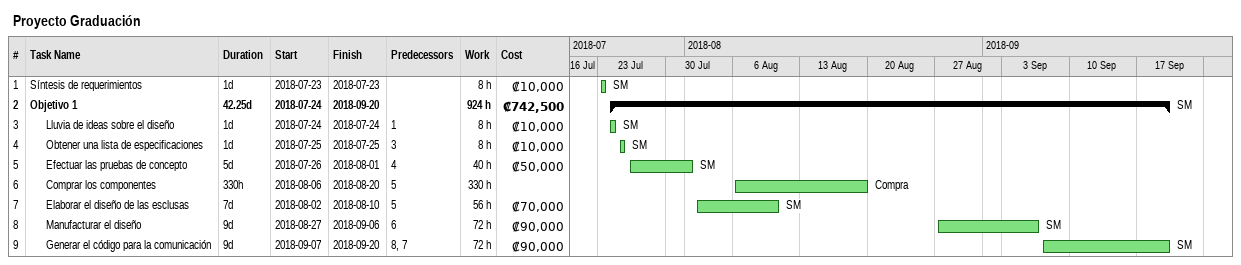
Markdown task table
Proyecto Graduación

| ID | Level | Task | Duration | Start | Finish | Predecessors | Resources | Work (h) | Cost (₡) |
|---|---|---|---|---|---|---|---|---|---|
| 1 | 1 | Síntesis de requerimientos | 1d | 2018-07-23 | 2018-07-23 |  | SM | 8 | 10000 |
| 2 | 1 | **Objetivo 1** | 42.25d | 2018-07-24 | 2018-09-20 |  | SM | 924 | 742500 |
| 3 | 2 | Lluvia de ideas sobre el diseño | 1d | 2018-07-24 | 2018-07-24 | 1 | SM | 8 | 10000 |
| 4 | 2 | Obtener una lista de especificaciones | 1d | 2018-07-25 | 2018-07-25 | 3 | SM | 8 | 10000 |
| 5 | 2 | Efectuar las pruebas de concepto | 5d | 2018-07-26 | 2018-08-01 | 4 | SM | 40 | 50000 |
| 6 | 2 | Comprar los componentes | 330h | 2018-08-06 | 2018-08-20 | 5 | Compra | 330 |  |
| 7 | 2 | Elaborar el diseño de las esclusas | 7d | 2018-08-02 | 2018-08-10 | 5 | SM | 56 | 70000 |
| 8 | 2 | Manufacturar el diseño | 9d | 2018-08-27 | 2018-09-06 | 6 | SM | 72 | 90000 |
| 9 | 2 | Generar el código para la comunicación | 9d | 2018-09-07 | 2018-09-20 | 8, 7 | SM | 72 | 90000 |
